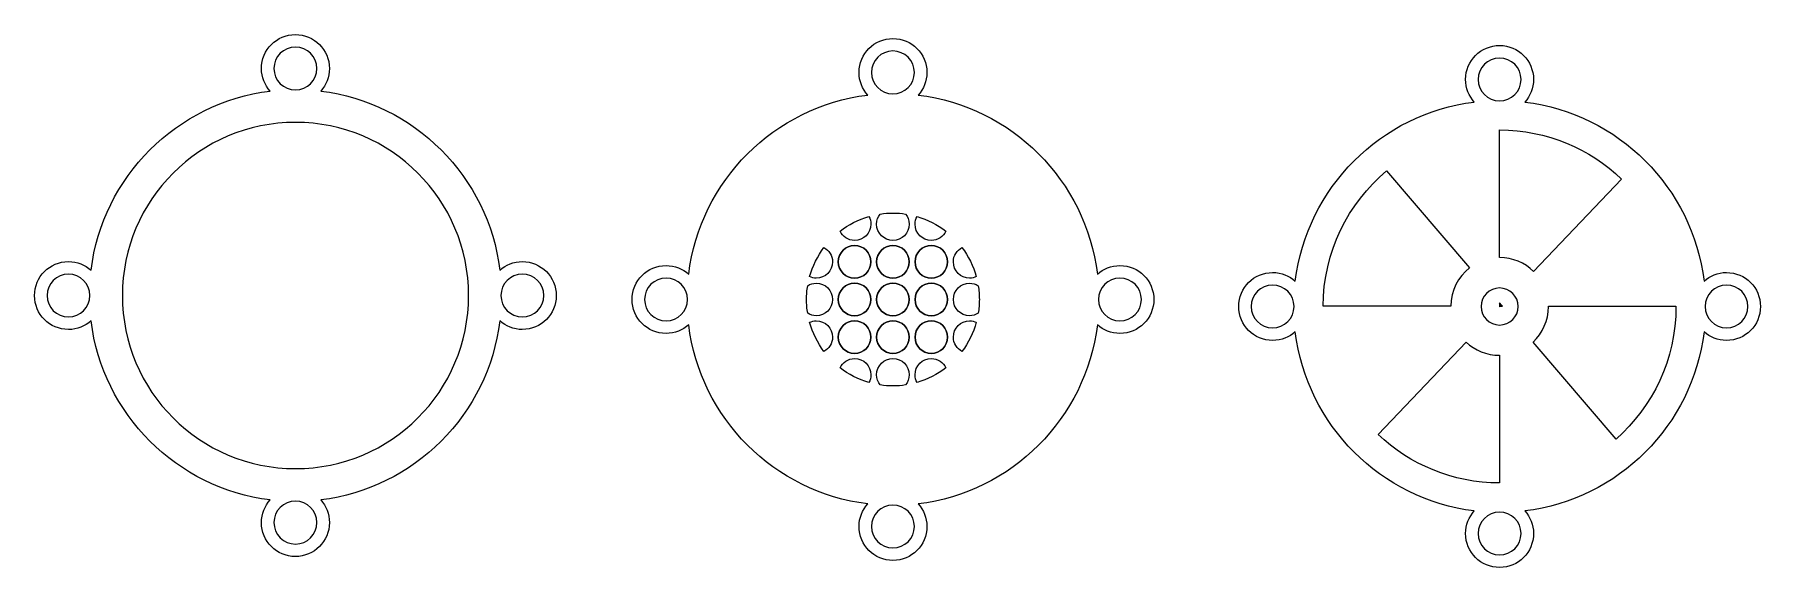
# Model space of a CAD drawing. Header units: inches. Extents: x 33 to 352, y -354 to -255.
import ezdxf

# ---------------------------------------------------------------- set-up
doc = ezdxf.new("R2010")
doc.units = ezdxf.units.IN
doc.header["$MEASUREMENT"] = 0
for name, color, linetype in [('Bottom', 7, 'Continuous'), ('MidSection2x', 7, 'Continuous'), ('Top', 7, 'Continuous')]:
    doc.layers.add(name, color=color, linetype=linetype)

# ---------------------------------------------------------------- blocks, each defined once
blk = doc.blocks.new('block 2')
at = {"layer": 'Bottom', "color": 7, "lineweight": 9, "true_color": 0xffffff}
for points, knots in [([(184.55, -293.46), (186.22, -293.46), (187.57, -292.11), (187.57, -290.45), (187.57, -289.93), (187.43, -289.45), (187.2, -289.03), (185.23, -289.6), (183.42, -290.53), (181.85, -291.75), (182.34, -292.76), (183.36, -293.46), (184.55, -293.46)], [0, 0, 0, 0, 1, 1, 1, 2, 2, 2, 3, 3, 3, 4, 4, 4, 4]), ([(191.65, -293.46), (193.31, -293.46), (194.66, -292.11), (194.66, -290.45), (194.66, -289.73), (194.4, -289.08), (193.99, -288.57), (193.22, -288.46), (192.44, -288.4), (191.65, -288.4), (190.85, -288.4), (190.07, -288.46), (189.31, -288.57), (188.89, -289.08), (188.63, -289.73), (188.63, -290.45), (188.63, -292.11), (189.98, -293.46), (191.65, -293.46)], [0, 0, 0, 0, 1, 1, 1, 2, 2, 2, 3, 3, 3, 4, 4, 4, 5, 5, 5, 6, 6, 6, 6]), ([(198.74, -293.46), (199.94, -293.46), (200.96, -292.76), (201.45, -291.75), (199.87, -290.53), (198.06, -289.6), (196.1, -289.03), (195.87, -289.45), (195.73, -289.93), (195.73, -290.45), (195.73, -292.11), (197.08, -293.46), (198.74, -293.46)], [0, 0, 0, 0, 1, 1, 1, 2, 2, 2, 3, 3, 3, 4, 4, 4, 4]), ([(180.47, -297.41), (180.47, -296.26), (179.82, -295.28), (178.88, -294.77), (177.68, -296.36), (176.77, -298.18), (176.23, -300.16), (176.61, -300.33), (177.02, -300.43), (177.46, -300.43), (179.12, -300.43), (180.47, -299.08), (180.47, -297.41)], [0, 0, 0, 0, 1, 1, 1, 2, 2, 2, 3, 3, 3, 4, 4, 4, 4]), ([(184.55, -300.43), (182.89, -300.43), (181.54, -299.08), (181.54, -297.41), (181.54, -295.75), (182.89, -294.4), (184.55, -294.4), (186.22, -294.4), (187.57, -295.75), (187.57, -297.41), (187.57, -299.08), (186.22, -300.43), (184.55, -300.43)], [0, 0, 0, 0, 1, 1, 1, 2, 2, 2, 3, 3, 3, 4, 4, 4, 4]), ([(184.55, -294.4), (182.89, -294.4), (181.54, -295.75), (181.54, -297.41), (181.54, -299.08), (182.89, -300.43), (184.55, -300.43), (186.22, -300.43), (187.57, -299.08), (187.57, -297.41), (187.57, -295.75), (186.22, -294.4), (184.55, -294.4)], [0, 0, 0, 0, 1, 1, 1, 2, 2, 2, 3, 3, 3, 4, 4, 4, 4]), ([(191.65, -300.43), (189.98, -300.43), (188.63, -299.08), (188.63, -297.41), (188.63, -295.75), (189.98, -294.4), (191.65, -294.4), (193.31, -294.4), (194.66, -295.75), (194.66, -297.41), (194.66, -299.08), (193.31, -300.43), (191.65, -300.43)], [0, 0, 0, 0, 1, 1, 1, 2, 2, 2, 3, 3, 3, 4, 4, 4, 4]), ([(191.65, -294.4), (189.98, -294.4), (188.63, -295.75), (188.63, -297.41), (188.63, -299.08), (189.98, -300.43), (191.65, -300.43), (193.31, -300.43), (194.66, -299.08), (194.66, -297.41), (194.66, -295.75), (193.31, -294.4), (191.65, -294.4)], [0, 0, 0, 0, 1, 1, 1, 2, 2, 2, 3, 3, 3, 4, 4, 4, 4]), ([(198.74, -300.43), (197.08, -300.43), (195.73, -299.08), (195.73, -297.41), (195.73, -295.75), (197.08, -294.4), (198.74, -294.4), (200.41, -294.4), (201.76, -295.75), (201.76, -297.41), (201.76, -299.08), (200.41, -300.43), (198.74, -300.43)], [0, 0, 0, 0, 1, 1, 1, 2, 2, 2, 3, 3, 3, 4, 4, 4, 4]), ([(198.74, -294.4), (197.08, -294.4), (195.73, -295.75), (195.73, -297.41), (195.73, -299.08), (197.08, -300.43), (198.74, -300.43), (200.41, -300.43), (201.76, -299.08), (201.76, -297.41), (201.76, -295.75), (200.41, -294.4), (198.74, -294.4)], [0, 0, 0, 0, 1, 1, 1, 2, 2, 2, 3, 3, 3, 4, 4, 4, 4]), ([(202.82, -297.41), (202.82, -299.08), (204.17, -300.43), (205.84, -300.43), (206.28, -300.43), (206.69, -300.33), (207.07, -300.16), (206.53, -298.18), (205.62, -296.36), (204.42, -294.77), (203.48, -295.28), (202.82, -296.26), (202.82, -297.41)], [0, 0, 0, 0, 1, 1, 1, 2, 2, 2, 3, 3, 3, 4, 4, 4, 4]), ([(180.47, -304.38), (180.47, -302.72), (179.12, -301.37), (177.46, -301.37), (176.87, -301.37), (176.33, -301.54), (175.87, -301.83), (175.73, -302.66), (175.66, -303.51), (175.66, -304.38), (175.66, -305.25), (175.73, -306.1), (175.87, -306.93), (176.33, -307.22), (176.87, -307.39), (177.46, -307.39), (179.12, -307.39), (180.47, -306.05), (180.47, -304.38)], [0, 0, 0, 0, 1, 1, 1, 2, 2, 2, 3, 3, 3, 4, 4, 4, 5, 5, 5, 6, 6, 6, 6]), ([(184.55, -307.39), (182.89, -307.39), (181.54, -306.05), (181.54, -304.38), (181.54, -302.72), (182.89, -301.37), (184.55, -301.37), (186.22, -301.37), (187.57, -302.72), (187.57, -304.38), (187.57, -306.05), (186.22, -307.39), (184.55, -307.39)], [0, 0, 0, 0, 1, 1, 1, 2, 2, 2, 3, 3, 3, 4, 4, 4, 4]), ([(184.55, -301.37), (182.89, -301.37), (181.54, -302.72), (181.54, -304.38), (181.54, -306.05), (182.89, -307.39), (184.55, -307.39), (186.22, -307.39), (187.57, -306.05), (187.57, -304.38), (187.57, -302.72), (186.22, -301.37), (184.55, -301.37)], [0, 0, 0, 0, 1, 1, 1, 2, 2, 2, 3, 3, 3, 4, 4, 4, 4]), ([(191.65, -307.39), (189.98, -307.39), (188.63, -306.05), (188.63, -304.38), (188.63, -302.72), (189.98, -301.37), (191.65, -301.37), (193.31, -301.37), (194.66, -302.72), (194.66, -304.38), (194.66, -306.05), (193.31, -307.39), (191.65, -307.39)], [0, 0, 0, 0, 1, 1, 1, 2, 2, 2, 3, 3, 3, 4, 4, 4, 4]), ([(191.65, -301.37), (189.98, -301.37), (188.63, -302.72), (188.63, -304.38), (188.63, -306.05), (189.98, -307.39), (191.65, -307.39), (193.31, -307.39), (194.66, -306.05), (194.66, -304.38), (194.66, -302.72), (193.31, -301.37), (191.65, -301.37)], [0, 0, 0, 0, 1, 1, 1, 2, 2, 2, 3, 3, 3, 4, 4, 4, 4]), ([(198.74, -307.39), (197.08, -307.39), (195.73, -306.05), (195.73, -304.38), (195.73, -302.72), (197.08, -301.37), (198.74, -301.37), (200.41, -301.37), (201.76, -302.72), (201.76, -304.38), (201.76, -306.05), (200.41, -307.39), (198.74, -307.39)], [0, 0, 0, 0, 1, 1, 1, 2, 2, 2, 3, 3, 3, 4, 4, 4, 4]), ([(198.74, -301.37), (197.08, -301.37), (195.73, -302.72), (195.73, -304.38), (195.73, -306.05), (197.08, -307.39), (198.74, -307.39), (200.41, -307.39), (201.76, -306.05), (201.76, -304.38), (201.76, -302.72), (200.41, -301.37), (198.74, -301.37)], [0, 0, 0, 0, 1, 1, 1, 2, 2, 2, 3, 3, 3, 4, 4, 4, 4]), ([(202.82, -304.38), (202.82, -306.05), (204.17, -307.39), (205.84, -307.39), (206.42, -307.39), (206.97, -307.22), (207.43, -306.93), (207.56, -306.1), (207.63, -305.25), (207.63, -304.38), (207.63, -303.51), (207.56, -302.66), (207.43, -301.83), (206.97, -301.54), (206.42, -301.37), (205.84, -301.37), (204.17, -301.37), (202.82, -302.72), (202.82, -304.38)], [0, 0, 0, 0, 1, 1, 1, 2, 2, 2, 3, 3, 3, 4, 4, 4, 5, 5, 5, 6, 6, 6, 6]), ([(180.47, -311.35), (180.47, -309.68), (179.12, -308.34), (177.46, -308.34), (177.02, -308.34), (176.61, -308.43), (176.23, -308.6), (176.77, -310.58), (177.68, -312.4), (178.88, -313.99), (179.82, -313.48), (180.47, -312.5), (180.47, -311.35)], [0, 0, 0, 0, 1, 1, 1, 2, 2, 2, 3, 3, 3, 4, 4, 4, 4]), ([(184.55, -314.36), (182.89, -314.36), (181.54, -313.01), (181.54, -311.35), (181.54, -309.68), (182.89, -308.34), (184.55, -308.34), (186.22, -308.34), (187.57, -309.68), (187.57, -311.35), (187.57, -313.01), (186.22, -314.36), (184.55, -314.36)], [0, 0, 0, 0, 1, 1, 1, 2, 2, 2, 3, 3, 3, 4, 4, 4, 4]), ([(184.55, -308.34), (182.89, -308.34), (181.54, -309.68), (181.54, -311.35), (181.54, -313.01), (182.89, -314.36), (184.55, -314.36), (186.22, -314.36), (187.57, -313.01), (187.57, -311.35), (187.57, -309.68), (186.22, -308.34), (184.55, -308.34)], [0, 0, 0, 0, 1, 1, 1, 2, 2, 2, 3, 3, 3, 4, 4, 4, 4]), ([(191.65, -314.36), (189.98, -314.36), (188.63, -313.01), (188.63, -311.35), (188.63, -309.68), (189.98, -308.34), (191.65, -308.34), (193.31, -308.34), (194.66, -309.68), (194.66, -311.35), (194.66, -313.01), (193.31, -314.36), (191.65, -314.36)], [0, 0, 0, 0, 1, 1, 1, 2, 2, 2, 3, 3, 3, 4, 4, 4, 4]), ([(191.65, -308.34), (189.98, -308.34), (188.63, -309.68), (188.63, -311.35), (188.63, -313.01), (189.98, -314.36), (191.65, -314.36), (193.31, -314.36), (194.66, -313.01), (194.66, -311.35), (194.66, -309.68), (193.31, -308.34), (191.65, -308.34)], [0, 0, 0, 0, 1, 1, 1, 2, 2, 2, 3, 3, 3, 4, 4, 4, 4]), ([(198.74, -314.36), (197.08, -314.36), (195.73, -313.01), (195.73, -311.35), (195.73, -309.68), (197.08, -308.34), (198.74, -308.34), (200.41, -308.34), (201.76, -309.68), (201.76, -311.35), (201.76, -313.01), (200.41, -314.36), (198.74, -314.36)], [0, 0, 0, 0, 1, 1, 1, 2, 2, 2, 3, 3, 3, 4, 4, 4, 4]), ([(198.74, -308.34), (197.08, -308.34), (195.73, -309.68), (195.73, -311.35), (195.73, -313.01), (197.08, -314.36), (198.74, -314.36), (200.41, -314.36), (201.76, -313.01), (201.76, -311.35), (201.76, -309.68), (200.41, -308.34), (198.74, -308.34)], [0, 0, 0, 0, 1, 1, 1, 2, 2, 2, 3, 3, 3, 4, 4, 4, 4]), ([(202.82, -311.35), (202.82, -312.5), (203.48, -313.48), (204.42, -313.99), (205.62, -312.4), (206.53, -310.58), (207.07, -308.6), (206.69, -308.43), (206.28, -308.34), (205.84, -308.34), (204.17, -308.34), (202.82, -309.68), (202.82, -311.35)], [0, 0, 0, 0, 1, 1, 1, 2, 2, 2, 3, 3, 3, 4, 4, 4, 4]), ([(184.55, -315.3), (183.36, -315.3), (182.34, -316), (181.85, -317.01), (183.42, -318.23), (185.23, -319.17), (187.2, -319.73), (187.43, -319.31), (187.57, -318.83), (187.57, -318.32), (187.57, -316.65), (186.22, -315.3), (184.55, -315.3)], [0, 0, 0, 0, 1, 1, 1, 2, 2, 2, 3, 3, 3, 4, 4, 4, 4]), ([(191.65, -315.3), (189.98, -315.3), (188.63, -316.65), (188.63, -318.32), (188.63, -319.03), (188.89, -319.68), (189.31, -320.19), (190.07, -320.31), (190.85, -320.37), (191.65, -320.37), (192.44, -320.37), (193.22, -320.31), (193.99, -320.19), (194.4, -319.68), (194.66, -319.03), (194.66, -318.32), (194.66, -316.65), (193.31, -315.3), (191.65, -315.3)], [0, 0, 0, 0, 1, 1, 1, 2, 2, 2, 3, 3, 3, 4, 4, 4, 5, 5, 5, 6, 6, 6, 6]), ([(198.74, -315.3), (197.08, -315.3), (195.73, -316.65), (195.73, -318.32), (195.73, -318.83), (195.87, -319.31), (196.1, -319.73), (198.06, -319.17), (199.87, -318.23), (201.45, -317.01), (200.96, -316), (199.94, -315.3), (198.74, -315.3)], [0, 0, 0, 0, 1, 1, 1, 2, 2, 2, 3, 3, 3, 4, 4, 4, 4])]:
    blk.add_open_spline(points, degree=3, knots=knots, dxfattribs=at)

msp = doc.modelspace()

# ---------------------------------------------------------------- linework, layer by layer
at = {"layer": 'Bottom', "color": 7, "lineweight": 9, "true_color": 0xffffff}
for points, knots in [([(233.64, -298.1), (232.04, -298.1), (230.58, -298.7), (229.47, -299.69), (227.35, -282.39), (213.63, -268.68), (196.33, -266.57), (197.32, -265.46), (197.93, -264), (197.93, -262.39), (197.93, -258.92), (195.12, -256.11), (191.65, -256.11), (188.18, -256.11), (185.37, -258.92), (185.37, -262.39), (185.37, -264), (185.98, -265.46), (186.97, -266.57), (169.67, -268.7), (155.96, -282.41), (153.85, -299.71), (152.74, -298.71), (151.27, -298.1), (149.66, -298.1), (146.19, -298.1), (143.38, -300.91), (143.38, -304.38), (143.38, -307.85), (146.19, -310.66), (149.66, -310.66), (151.27, -310.66), (152.74, -310.05), (153.85, -309.05), (155.96, -326.35), (169.67, -340.07), (186.97, -342.19), (185.98, -343.3), (185.37, -344.77), (185.37, -346.37), (185.37, -349.84), (188.18, -352.65), (191.65, -352.65), (195.12, -352.65), (197.93, -349.84), (197.93, -346.37), (197.93, -344.77), (197.32, -343.31), (196.33, -342.2), (213.63, -340.08), (227.35, -326.37), (229.47, -309.07), (230.58, -310.06), (232.04, -310.66), (233.64, -310.66), (237.11, -310.66), (239.92, -307.85), (239.92, -304.38), (239.92, -300.91), (237.11, -298.1), (233.64, -298.1)], [0, 0, 0, 0, 1, 1, 1, 2, 2, 2, 3, 3, 3, 4, 4, 4, 5, 5, 5, 6, 6, 6, 7, 7, 7, 8, 8, 8, 9, 9, 9, 10, 10, 10, 11, 11, 11, 12, 12, 12, 13, 13, 13, 14, 14, 14, 15, 15, 15, 16, 16, 16, 17, 17, 17, 18, 18, 18, 19, 19, 19, 20, 20, 20, 20]), ([(191.65, -266.36), (189.46, -266.36), (187.68, -264.58), (187.68, -262.39), (187.68, -260.2), (189.46, -258.42), (191.65, -258.42), (193.84, -258.42), (195.62, -260.2), (195.62, -262.39), (195.62, -264.58), (193.84, -266.36), (191.65, -266.36)], [0, 0, 0, 0, 1, 1, 1, 2, 2, 2, 3, 3, 3, 4, 4, 4, 4]), ([(153.63, -304.38), (153.63, -306.57), (151.85, -308.35), (149.66, -308.35), (147.47, -308.35), (145.69, -306.57), (145.69, -304.38), (145.69, -302.19), (147.47, -300.41), (149.66, -300.41), (151.85, -300.41), (153.63, -302.19), (153.63, -304.38)], [0, 0, 0, 0, 1, 1, 1, 2, 2, 2, 3, 3, 3, 4, 4, 4, 4]), ([(237.61, -304.38), (237.61, -306.57), (235.83, -308.35), (233.64, -308.35), (231.45, -308.35), (229.67, -306.57), (229.67, -304.38), (229.67, -302.19), (231.45, -300.41), (233.64, -300.41), (235.83, -300.41), (237.61, -302.19), (237.61, -304.38)], [0, 0, 0, 0, 1, 1, 1, 2, 2, 2, 3, 3, 3, 4, 4, 4, 4]), ([(191.65, -350.34), (189.46, -350.34), (187.68, -348.56), (187.68, -346.37), (187.68, -344.18), (189.46, -342.4), (191.65, -342.4), (193.84, -342.4), (195.62, -344.18), (195.62, -346.37), (195.62, -348.56), (193.84, -350.34), (191.65, -350.34)], [0, 0, 0, 0, 1, 1, 1, 2, 2, 2, 3, 3, 3, 4, 4, 4, 4])]:
    msp.add_open_spline(points, degree=3, knots=knots, dxfattribs=at)
at = {"layer": 'MidSection2x', "lineweight": 0}
for points in [[(303.89, -305.64), (304.02, -305.64), (304.23, -305.42), (303.89, -305.02), (303.89, -305.64)], [(303.89, -305.77), (304.02, -305.64), (303.89, -305.64), (303.89, -305.77)], [(304.42, -305.64), (304.23, -305.42), (304.02, -305.64), (304.42, -305.64)]]:
    msp.add_lwpolyline(points, dxfattribs=at)
at = {"layer": 'MidSection2x', "color": 7, "lineweight": 9, "true_color": 0xffffff}
for points, knots in [([(345.88, -299.39), (344.28, -299.39), (342.83, -300), (341.72, -300.98), (339.59, -283.68), (325.88, -269.97), (308.58, -267.86), (309.57, -266.75), (310.17, -265.29), (310.17, -263.68), (310.17, -260.22), (307.36, -257.4), (303.89, -257.4), (300.42, -257.4), (297.61, -260.22), (297.61, -263.68), (297.61, -265.29), (298.22, -266.75), (299.21, -267.86), (281.92, -269.99), (268.21, -283.71), (266.09, -301), (264.98, -300.01), (263.51, -299.39), (261.9, -299.39), (258.43, -299.39), (255.62, -302.21), (255.62, -305.68), (255.62, -309.14), (258.43, -311.96), (261.9, -311.96), (263.51, -311.96), (264.98, -311.34), (266.09, -310.35), (268.21, -327.65), (281.92, -341.36), (299.21, -343.49), (298.22, -344.6), (297.61, -346.06), (297.61, -347.67), (297.61, -351.13), (300.42, -353.95), (303.89, -353.95), (307.36, -353.95), (310.17, -351.13), (310.17, -347.67), (310.17, -346.06), (309.57, -344.6), (308.58, -343.49), (325.88, -341.38), (339.59, -327.67), (341.72, -310.37), (342.83, -311.35), (344.28, -311.96), (345.88, -311.96), (349.35, -311.96), (352.16, -309.14), (352.16, -305.68), (352.16, -302.21), (349.35, -299.39), (345.88, -299.39)], [0, 0, 0, 0, 1, 1, 1, 2, 2, 2, 3, 3, 3, 4, 4, 4, 5, 5, 5, 6, 6, 6, 7, 7, 7, 8, 8, 8, 9, 9, 9, 10, 10, 10, 11, 11, 11, 12, 12, 12, 13, 13, 13, 14, 14, 14, 15, 15, 15, 16, 16, 16, 17, 17, 17, 18, 18, 18, 19, 19, 19, 20, 20, 20, 20]), ([(303.89, -267.65), (301.7, -267.65), (299.92, -265.88), (299.92, -263.68), (299.92, -261.49), (301.7, -259.72), (303.89, -259.72), (306.08, -259.72), (307.86, -261.49), (307.86, -263.68), (307.86, -265.88), (306.08, -267.65), (303.89, -267.65)], [0, 0, 0, 0, 1, 1, 1, 2, 2, 2, 3, 3, 3, 4, 4, 4, 4]), ([(310.18, -299.19), (310.18, -299.19), (326.47, -282.11), (326.47, -282.11), (320.61, -276.49), (312.66, -273.03), (303.89, -273.03), (303.89, -273.03), (303.89, -296.64), (303.89, -296.64), (306.34, -296.64), (308.55, -297.61), (310.18, -299.19)], [0, 0, 0, 0, 1, 1, 1, 2, 2, 2, 3, 3, 3, 4, 4, 4, 4]), ([(298.35, -298.54), (298.35, -298.54), (282.99, -280.6), (282.99, -280.6), (275.83, -286.58), (271.26, -295.58), (271.25, -305.64), (271.25, -305.64), (294.86, -305.64), (294.86, -305.64), (294.87, -302.75), (296.23, -300.19), (298.35, -298.54)], [0, 0, 0, 0, 1, 1, 1, 2, 2, 2, 3, 3, 3, 4, 4, 4, 4]), ([(265.87, -305.68), (265.87, -307.87), (264.09, -309.64), (261.9, -309.64), (259.71, -309.64), (257.93, -307.87), (257.93, -305.68), (257.93, -303.48), (259.71, -301.71), (261.9, -301.71), (264.09, -301.71), (265.87, -303.48), (265.87, -305.68)], [0, 0, 0, 0, 1, 1, 1, 2, 2, 2, 3, 3, 3, 4, 4, 4, 4]), ([(307.32, -305.68), (307.32, -307.57), (305.79, -309.1), (303.89, -309.1), (302, -309.1), (300.46, -307.57), (300.46, -305.68), (300.46, -303.78), (302, -302.25), (303.89, -302.25), (305.79, -302.25), (307.32, -303.78), (307.32, -305.68)], [0, 0, 0, 0, 1, 1, 1, 2, 2, 2, 3, 3, 3, 4, 4, 4, 4]), ([(349.85, -305.68), (349.85, -307.87), (348.07, -309.64), (345.88, -309.64), (343.69, -309.64), (341.91, -307.87), (341.91, -305.68), (341.91, -303.48), (343.69, -301.71), (345.88, -301.71), (348.07, -301.71), (349.85, -303.48), (349.85, -305.68)], [0, 0, 0, 0, 1, 1, 1, 2, 2, 2, 3, 3, 3, 4, 4, 4, 4]), ([(336.53, -305.68), (336.53, -305.66), (336.53, -305.65), (336.53, -305.64), (336.53, -305.64), (312.93, -305.64), (312.93, -305.64), (312.93, -305.65), (312.93, -305.66), (312.93, -305.68), (312.93, -308.27), (311.83, -310.61), (310.08, -312.25), (310.08, -312.25), (325.44, -330.19), (325.44, -330.19), (332.24, -324.21), (336.53, -315.45), (336.53, -305.68)], [0, 0, 0, 0, 1, 1, 1, 2, 2, 2, 3, 3, 3, 4, 4, 4, 5, 5, 5, 6, 6, 6, 6]), ([(297.71, -312.26), (297.71, -312.26), (281.41, -329.34), (281.41, -329.34), (287.26, -334.9), (295.18, -338.32), (303.89, -338.32), (303.89, -338.32), (303.89, -314.71), (303.89, -314.71), (301.5, -314.71), (299.32, -313.78), (297.71, -312.26)], [0, 0, 0, 0, 1, 1, 1, 2, 2, 2, 3, 3, 3, 4, 4, 4, 4]), ([(303.89, -351.63), (301.7, -351.63), (299.92, -349.86), (299.92, -347.67), (299.92, -345.47), (301.7, -343.7), (303.89, -343.7), (306.08, -343.7), (307.86, -345.47), (307.86, -347.67), (307.86, -349.86), (306.08, -351.63), (303.89, -351.63)], [0, 0, 0, 0, 1, 1, 1, 2, 2, 2, 3, 3, 3, 4, 4, 4, 4])]:
    msp.add_open_spline(points, degree=3, knots=knots, dxfattribs=at)
at = {"layer": 'Top', "color": 7, "lineweight": 9, "true_color": 0xffffff}
for points, knots in [([(123.07, -297.37), (121.47, -297.37), (120.02, -297.97), (118.91, -298.95), (116.79, -281.66), (103.07, -267.95), (85.77, -265.83), (86.76, -264.72), (87.37, -263.26), (87.37, -261.66), (87.37, -258.19), (84.55, -255.38), (81.08, -255.38), (77.62, -255.38), (74.8, -258.19), (74.8, -261.66), (74.8, -263.26), (75.41, -264.72), (76.4, -265.83), (59.11, -267.96), (45.4, -281.68), (43.28, -298.98), (42.17, -297.98), (40.71, -297.37), (39.09, -297.37), (35.62, -297.37), (32.81, -300.18), (32.81, -303.65), (32.81, -307.12), (35.62, -309.93), (39.09, -309.93), (40.71, -309.93), (42.17, -309.32), (43.28, -308.32), (45.4, -325.62), (59.11, -339.33), (76.4, -341.46), (75.41, -342.57), (74.8, -344.03), (74.8, -345.64), (74.8, -349.11), (77.62, -351.92), (81.08, -351.92), (84.55, -351.92), (87.37, -349.11), (87.37, -345.64), (87.37, -344.03), (86.76, -342.57), (85.77, -341.46), (103.07, -339.35), (116.78, -325.64), (118.91, -308.34), (120.02, -309.32), (121.47, -309.93), (123.07, -309.93), (126.54, -309.93), (129.36, -307.12), (129.36, -303.65), (129.36, -300.18), (126.54, -297.37), (123.07, -297.37)], [0, 0, 0, 0, 1, 1, 1, 2, 2, 2, 3, 3, 3, 4, 4, 4, 5, 5, 5, 6, 6, 6, 7, 7, 7, 8, 8, 8, 9, 9, 9, 10, 10, 10, 11, 11, 11, 12, 12, 12, 13, 13, 13, 14, 14, 14, 15, 15, 15, 16, 16, 16, 17, 17, 17, 18, 18, 18, 19, 19, 19, 20, 20, 20, 20]), ([(81.08, -265.63), (78.89, -265.63), (77.12, -263.85), (77.12, -261.66), (77.12, -259.46), (78.89, -257.69), (81.08, -257.69), (83.28, -257.69), (85.05, -259.46), (85.05, -261.66), (85.05, -263.85), (83.28, -265.63), (81.08, -265.63)], [0, 0, 0, 0, 1, 1, 1, 2, 2, 2, 3, 3, 3, 4, 4, 4, 4]), ([(113.13, -303.65), (113.13, -321.34), (98.79, -335.67), (81.1, -335.67), (63.41, -335.67), (49.07, -321.34), (49.07, -303.65), (49.07, -285.96), (63.41, -271.62), (81.1, -271.62), (98.79, -271.62), (113.13, -285.96), (113.13, -303.65)], [0, 0, 0, 0, 1, 1, 1, 2, 2, 2, 3, 3, 3, 4, 4, 4, 4]), ([(43.06, -303.65), (43.06, -305.84), (41.29, -307.62), (39.09, -307.62), (36.9, -307.62), (35.13, -305.84), (35.13, -303.65), (35.13, -301.45), (36.9, -299.68), (39.09, -299.68), (41.29, -299.68), (43.06, -301.45), (43.06, -303.65)], [0, 0, 0, 0, 1, 1, 1, 2, 2, 2, 3, 3, 3, 4, 4, 4, 4]), ([(127.04, -303.65), (127.04, -305.84), (125.27, -307.62), (123.07, -307.62), (120.88, -307.62), (119.11, -305.84), (119.11, -303.65), (119.11, -301.45), (120.88, -299.68), (123.07, -299.68), (125.27, -299.68), (127.04, -301.45), (127.04, -303.65)], [0, 0, 0, 0, 1, 1, 1, 2, 2, 2, 3, 3, 3, 4, 4, 4, 4]), ([(81.08, -349.61), (78.89, -349.61), (77.12, -347.83), (77.12, -345.64), (77.12, -343.45), (78.89, -341.67), (81.08, -341.67), (83.28, -341.67), (85.05, -343.45), (85.05, -345.64), (85.05, -347.83), (83.28, -349.61), (81.08, -349.61)], [0, 0, 0, 0, 1, 1, 1, 2, 2, 2, 3, 3, 3, 4, 4, 4, 4])]:
    msp.add_open_spline(points, degree=3, knots=knots, dxfattribs=at)

# ---------------------------------------------------------------- block references
at = {"layer": 'Bottom'}
msp.add_blockref('block 2', (0, 0), dxfattribs=at)

doc.saveas('drawing.dxf')
